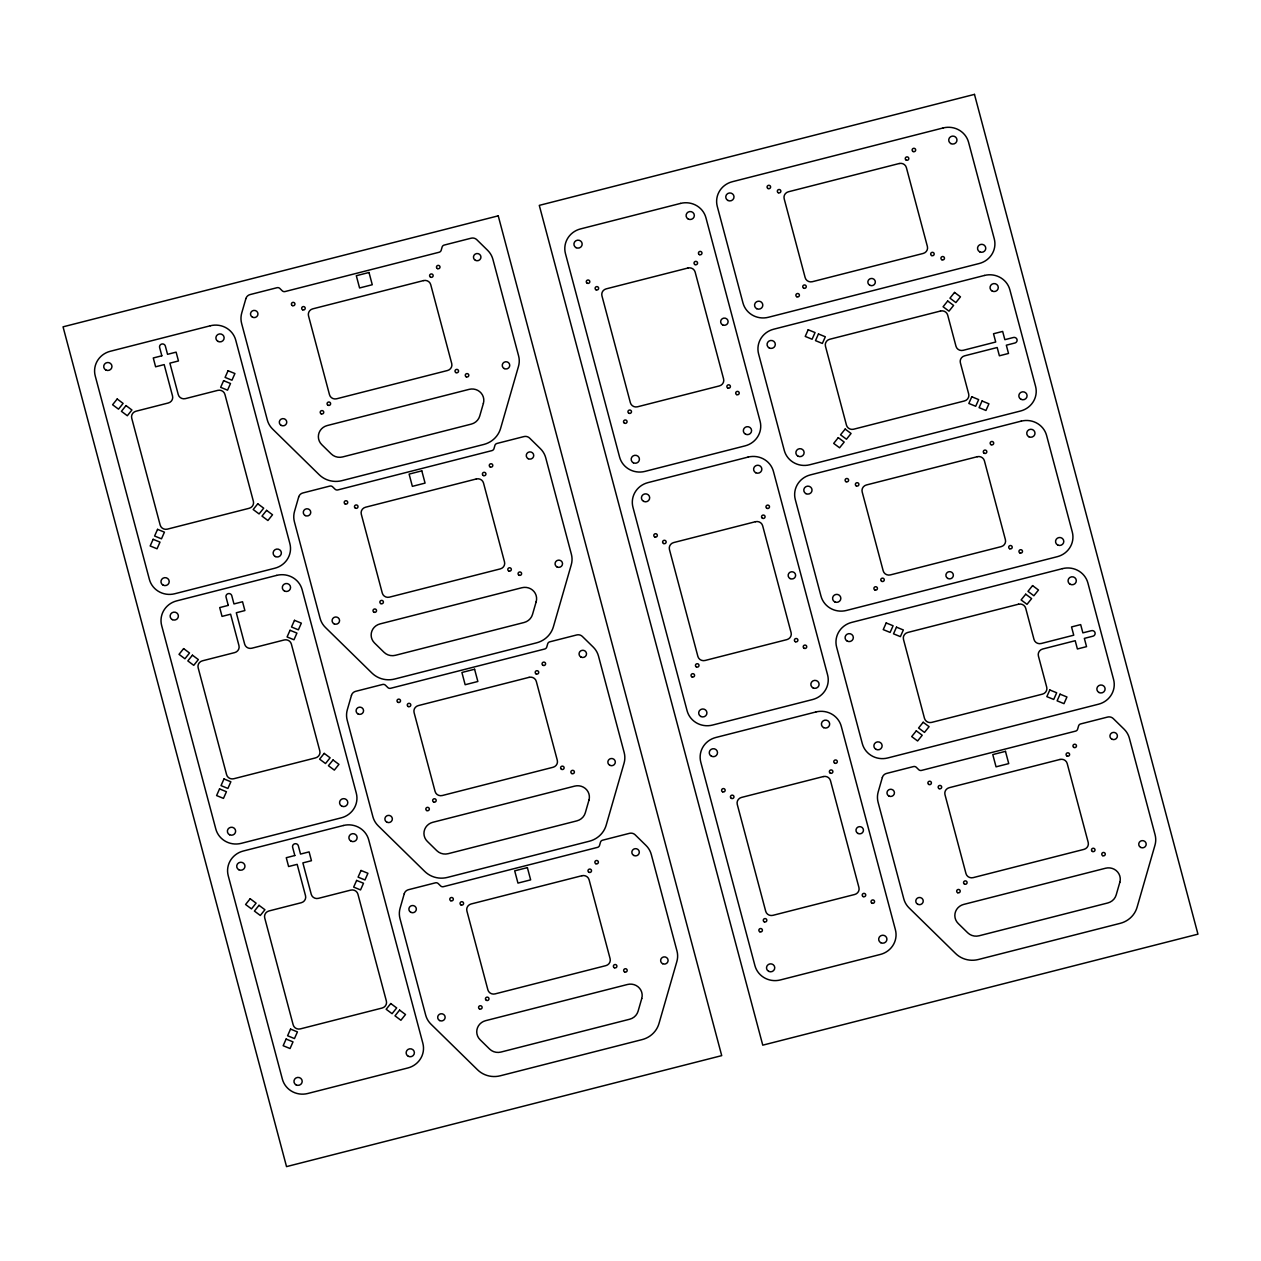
<?xml version="1.0" encoding="UTF-8"?>
<svg xmlns="http://www.w3.org/2000/svg" width="1261" height="1261" viewBox="0 0 1261 1261"><rect width="100%" height="100%" fill="white"/><g stroke="black" fill="none" stroke-linecap="round" stroke-linejoin="round"><path stroke-width="1.5" d="M245.895 298.589L241.734 313.012A20.885 20.176 -5.9 0 0 241.623 323.446L267.316 419.992A20.885 20.176 -5.9 0 0 272.612 429.055L319.159 474.688A23.596 22.793 -5.9 0 0 341.873 480.662L483.751 444.471A23.596 22.793 -5.9 0 0 500.601 428.409L518.492 366.352A20.885 20.176 -5.9 0 0 518.602 355.901L492.909 259.356A20.885 20.176 -5.9 0 0 487.613 250.309L476.8 239.7A5.895 5.69 -5.9 0 0 471.125 238.203L444.203 245.075A2.948 2.853 -5.9 0 0 442.107 247.077L441.192 250.261A2.948 2.853 -5.9 0 1 439.08 252.263L285.081 291.543A2.948 2.853 -5.9 0 1 282.228 290.802L279.847 288.454A2.948 2.853 -5.9 0 0 277.01 287.713L250.104 294.57A5.895 5.69 -5.9 0 0 245.895 298.589M298.684 496.96L294.522 511.383A20.885 20.176 -5.9 0 0 294.412 521.833L320.105 618.379A20.885 20.176 -5.9 0 0 325.417 627.442L371.948 673.059A23.596 22.793 -5.9 0 0 394.661 679.033L536.54 642.842A23.596 22.793 -5.9 0 0 553.39 626.78L571.28 564.723A20.885 20.176 -5.9 0 0 571.391 554.288L545.714 457.743A20.885 20.176 -5.9 0 0 540.402 448.68L529.588 438.071A5.895 5.69 -5.9 0 0 523.914 436.59L497.007 443.446A2.948 2.853 -5.9 0 0 494.895 445.448L493.981 448.632A2.948 2.853 -5.9 0 1 491.869 450.634L337.869 489.914A2.948 2.853 -5.9 0 1 335.032 489.173L332.636 486.841A2.948 2.853 -5.9 0 0 329.799 486.084L302.892 492.956A5.895 5.69 -5.9 0 0 298.684 496.96M351.472 695.347L347.311 709.754A20.885 20.176 -5.9 0 0 347.201 720.204L372.893 816.75A20.885 20.176 -5.9 0 0 378.205 825.813L424.736 871.43A23.596 22.793 -5.9 0 0 447.466 877.404L589.328 841.229A23.596 22.793 -5.9 0 0 606.194 825.151L624.069 763.11A20.885 20.176 -5.9 0 0 624.195 752.659L598.502 656.114A20.885 20.176 -5.9 0 0 593.19 647.051L582.377 636.458A5.895 5.69 -5.9 0 0 576.703 634.961L549.796 641.817A2.948 2.853 -5.9 0 0 547.684 643.835L546.77 647.003A2.948 2.853 -5.9 0 1 544.657 649.021L390.658 688.285A2.948 2.853 -5.9 0 1 387.821 687.544L385.44 685.212A2.948 2.853 -5.9 0 0 382.587 684.471L355.681 691.327A5.895 5.69 -5.9 0 0 351.472 695.347M483.389 403.378L479.716 416.083A11.79 11.396 -5.9 0 1 471.299 424.106L342.614 456.939A11.79 11.396 -5.9 0 1 331.249 453.944L321.728 444.613A11.79 11.396 -5.9 0 1 327.214 425.556L469.092 389.365A11.79 11.396 -5.9 0 1 483.389 403.378M404.261 893.718L400.115 908.141A20.885 20.176 -5.9 0 0 399.989 918.575L425.682 1015.121A20.885 20.176 -5.9 0 0 430.994 1024.184L477.541 1069.801A23.596 22.793 -5.9 0 0 500.254 1075.791L642.133 1039.6A23.596 22.793 -5.9 0 0 658.983 1023.538L676.873 961.481A20.885 20.176 -5.9 0 0 676.984 951.03L651.291 854.485A20.885 20.176 -5.9 0 0 645.979 845.422L635.166 834.829A5.895 5.69 -5.9 0 0 629.491 833.332L602.585 840.204A2.948 2.853 -5.9 0 0 600.472 842.206L599.558 845.374A2.948 2.853 -5.9 0 1 597.462 847.392L443.446 886.672A2.948 2.853 -5.9 0 1 440.609 885.916L438.229 883.583A2.948 2.853 -5.9 0 0 435.392 882.842L408.485 889.699A5.895 5.69 -5.9 0 0 404.261 893.718M536.177 601.749L532.505 614.454A11.79 11.396 -5.9 0 1 524.087 622.493L395.402 655.31A11.79 11.396 -5.9 0 1 384.038 652.315L374.517 642.984A11.79 11.396 -5.9 0 1 380.002 623.927L521.881 587.736A11.79 11.396 -5.9 0 1 536.177 601.749M588.966 800.12L585.309 812.825A11.79 11.396 -5.9 0 1 576.876 820.864L448.191 853.681A11.79 11.396 -5.9 0 1 436.826 850.702L427.306 841.355A11.79 11.396 -5.9 0 1 432.791 822.298L574.669 786.123A11.79 11.396 -5.9 0 1 588.966 800.12M641.754 998.507L638.098 1011.212A11.79 11.396 -5.9 0 1 629.665 1019.235L500.98 1052.052A11.79 11.396 -5.9 0 1 489.615 1049.073L480.094 1039.726A11.79 11.396 -5.9 0 1 485.58 1020.685L627.458 984.494A11.79 11.396 -5.9 0 1 641.754 998.507M882.353 777.454L878.208 791.876A20.885 20.176 -5.9 0 0 878.097 802.311L903.79 898.857A20.885 20.176 -5.9 0 0 909.086 907.92L955.633 953.537A23.596 22.793 -5.9 0 0 978.347 959.511L1120.225 923.336A23.596 22.793 -5.9 0 0 1137.075 907.274L1154.966 845.217A20.885 20.176 -5.9 0 0 1155.076 834.766L1129.383 738.221A20.885 20.176 -5.9 0 0 1124.087 729.157L1113.258 718.565A5.895 5.69 -5.9 0 0 1107.584 717.068L1080.677 723.924A2.948 2.853 -5.9 0 0 1078.565 725.942L1077.651 729.11A2.948 2.853 -5.9 0 1 1075.554 731.128L921.539 770.408A2.948 2.853 -5.9 0 1 918.702 769.651L916.321 767.318A2.948 2.853 -5.9 0 0 913.484 766.578L886.578 773.434A5.895 5.69 -5.9 0 0 882.353 777.454M1119.847 882.243L1116.19 894.932A11.79 11.396 -5.9 0 1 1107.757 902.971L979.072 935.788A11.79 11.396 -5.9 0 1 967.723 932.809L958.187 923.462A11.79 11.396 -5.9 0 1 963.688 904.421L1105.566 868.23A11.79 11.396 -5.9 0 1 1119.847 882.243M153.133 539.298L150.169 545.966L157.042 548.787L160.005 542.12L153.133 539.298M157.562 529.352L154.599 536.02L161.471 538.825L164.434 532.158L157.562 529.352M223.623 380.68L220.659 387.348L227.547 390.169L230.511 383.502L223.623 380.68M228.052 370.734L225.089 377.402L231.961 380.207L234.924 373.54L228.052 370.734M219.556 788.897L216.593 795.565L223.465 798.386L226.428 791.719L219.556 788.897M223.985 778.951L221.022 785.619L227.894 788.44L230.858 781.773L223.985 778.951M290.046 630.279L287.082 636.947L293.971 639.768L296.934 633.101L290.046 630.279M294.475 620.333L291.512 627.001L298.384 629.822L301.347 623.155L294.475 620.333M286.121 1039.048L283.158 1045.716L290.046 1048.537L293.009 1041.87L286.121 1039.048M290.55 1029.086L287.587 1035.754L294.459 1038.575L297.423 1031.908L290.55 1029.086M356.627 880.43L353.663 887.098L360.536 889.919L363.499 883.252L356.627 880.43M361.04 870.468L358.077 877.136L364.965 879.957L367.928 873.29L361.04 870.468M808.191 329.751L805.227 336.419L812.1 339.241L815.063 332.573L808.191 329.751M818.452 333.96L815.489 340.628L822.361 343.449L825.324 336.782L818.452 333.96M971.79 396.774L968.826 403.441L975.699 406.263L978.662 399.595L971.79 396.774M982.051 400.982L979.088 407.65L985.96 410.471L988.923 403.804L982.051 400.982M886.199 622.95L883.236 629.617L890.124 632.423L893.087 625.755L886.199 622.95M896.476 627.158L893.513 633.826L900.386 636.632L903.349 629.964L896.476 627.158M1049.798 689.972L1046.835 696.639L1053.723 699.445L1056.686 692.778L1049.798 689.972M1060.075 694.165L1057.112 700.832L1063.985 703.654L1066.948 696.986L1060.075 694.165M117.194 398.996L112.592 404.749L118.502 409.147L123.105 403.41L117.194 398.996M126.005 405.585L121.419 411.322L127.329 415.736L131.916 409.983L126.005 405.585M257.78 503.785L253.177 509.523L259.088 513.936L263.691 508.183L257.78 503.785M266.607 510.358L262.004 516.112L267.915 520.509L272.518 514.772L266.607 510.358M183.617 648.611L179.015 654.349L184.926 658.762L189.528 653.009L183.617 648.611M192.429 655.184L187.842 660.922L193.753 665.335L198.34 659.582L192.429 655.184M324.203 753.384L319.6 759.138L325.511 763.535L330.114 757.798L324.203 753.384M333.03 759.973L328.427 765.711L334.338 770.108L338.941 764.371L333.03 759.973M250.182 898.746L245.58 904.5L251.491 908.897L256.093 903.16L250.182 898.746M259.009 905.319L254.407 911.072L260.318 915.47L264.92 909.733L259.009 905.319M838.281 437.646L833.694 443.399L839.59 447.797L844.192 442.059L838.281 437.646M845.154 429.071L840.551 434.824L846.462 439.222L851.065 433.485L845.154 429.071M947.689 301.001L943.086 306.754L948.997 311.152L953.6 305.414L947.689 301.001M954.545 292.426L949.959 298.163L955.87 302.577L960.456 296.839L954.545 292.426M390.768 1003.535L386.165 1009.273L392.076 1013.686L396.679 1007.933L390.768 1003.535M399.595 1010.108L394.992 1015.846L400.903 1020.259L405.506 1014.506L399.595 1010.108M916.306 730.844L911.703 736.582L917.614 740.979L922.217 735.242L916.306 730.844M923.178 722.254L918.575 728.007L924.486 732.405L929.089 726.667L923.178 722.254M1025.713 594.199L1021.111 599.937L1027.021 604.334L1031.624 598.597L1025.713 594.199M1032.57 585.608L1027.983 591.362L1033.878 595.759L1038.481 590.022L1032.57 585.608M498.237 215.836L63.05 326.835L286.531 1166.614L721.718 1055.63L498.237 215.836M974.469 94.386L539.282 205.37L762.763 1045.164L1197.95 934.165L974.469 94.386M369.016 272.486L356.311 275.718L359.574 287.965L372.263 284.734L369.016 272.486M943.165 127.944L732.31 181.726A20.885 20.176 -5.9 0 0 717.273 206.394L742.965 302.939A20.885 20.176 -5.9 0 0 768.375 317.283L979.23 263.502A20.885 20.176 -5.9 0 0 994.267 238.849L968.574 142.304A20.885 20.176 -5.9 0 0 943.165 127.944M680.53 203.415L580.47 228.935A20.885 20.176 -5.9 0 0 565.448 253.587L619.577 457.034A20.885 20.176 -5.9 0 0 644.986 471.393L745.046 445.874A20.885 20.176 -5.9 0 0 760.084 421.206L705.939 217.759A20.885 20.176 -5.9 0 0 680.53 203.415M210.319 325.764L110.259 351.283A20.885 20.176 -5.9 0 0 95.237 375.951L149.381 579.398A20.885 20.176 -5.9 0 0 174.775 593.742L274.835 568.222A20.885 20.176 -5.9 0 0 289.872 543.57L235.728 340.123A20.885 20.176 -5.9 0 0 210.319 325.764M423.554 280.588L312.744 308.85A5.895 5.69 -5.9 0 0 308.504 315.817L329.499 394.725A5.895 5.69 -5.9 0 0 336.687 398.775L447.482 370.513A5.895 5.69 -5.9 0 0 451.722 363.546L430.726 284.639A5.895 5.69 -5.9 0 0 423.554 280.588M899.203 163.52L788.409 191.782A5.895 5.69 -5.9 0 0 784.169 198.749L805.164 277.656A5.895 5.69 -5.9 0 0 812.336 281.707L923.131 253.461A5.895 5.69 -5.9 0 0 927.387 246.494L906.375 167.571A5.895 5.69 -5.9 0 0 899.203 163.52M161.834 355.791L153.275 357.966L155.607 366.793L164.182 364.602L172.536 396.017A5.895 5.69 -5.9 0 1 168.296 402.984L135.967 411.228A5.895 5.69 -5.9 0 0 131.727 418.195L160.179 525.096A5.895 5.69 -5.9 0 0 167.35 529.147L249.126 508.293A5.895 5.69 -5.9 0 0 253.382 501.326L224.931 394.425A5.895 5.69 -5.9 0 0 217.759 390.374L185.43 398.618A5.895 5.69 -5.9 0 1 178.242 394.551L169.888 363.152L178.463 360.961L176.114 352.15L167.54 354.325L165.349 346.066A2.948 2.853 -5.9 0 0 161.755 344.032A2.948 2.853 -5.9 0 0 159.627 347.516L161.834 355.791M687.954 268.01L606.178 288.864A5.895 5.69 -5.9 0 0 601.938 295.831L630.374 402.732A5.895 5.69 -5.9 0 0 637.562 406.783L719.337 385.929A5.895 5.69 -5.9 0 0 723.593 378.962L695.142 272.061A5.895 5.69 -5.9 0 0 687.954 268.01M984.463 275.45L773.608 329.231A20.885 20.176 -5.9 0 0 758.586 353.884L784.279 450.429A20.885 20.176 -5.9 0 0 809.688 464.773L1020.543 411.007A20.885 20.176 -5.9 0 0 1035.565 386.339L1009.872 289.794A20.885 20.176 -5.9 0 0 984.463 275.45M940.501 311.026L829.706 339.272A5.895 5.69 -5.9 0 0 825.466 346.239L846.462 425.146A5.895 5.69 -5.9 0 0 853.65 429.213L964.444 400.951A5.895 5.69 -5.9 0 0 968.684 393.984L960.378 362.79A5.895 5.69 -5.9 0 1 964.633 355.823L997.183 347.516L999.39 355.791L1008.516 353.458L1006.325 345.199L1014.884 343.008A2.948 2.853 -5.9 0 0 1017.012 339.524A2.948 2.853 -5.9 0 0 1013.418 337.491L1004.859 339.682L1002.653 331.422L993.51 333.755L995.717 342.015L963.168 350.322A5.895 5.69 -5.9 0 1 955.98 346.255L947.689 315.077A5.895 5.69 -5.9 0 0 940.501 311.026M421.805 470.857L409.116 474.104L412.363 486.352L425.067 483.105L421.805 470.857M476.343 478.959L365.548 507.221A5.895 5.69 -5.9 0 0 361.292 514.189L382.288 593.096A5.895 5.69 -5.9 0 0 389.476 597.147L500.27 568.9A5.895 5.69 -5.9 0 0 504.51 561.933L483.515 483.01A5.895 5.69 -5.9 0 0 476.343 478.959M276.742 575.363L176.682 600.882A20.885 20.176 -5.9 0 0 161.66 625.551L215.804 828.997A20.885 20.176 -5.9 0 0 241.198 843.357L341.258 817.837A20.885 20.176 -5.9 0 0 356.296 793.169L302.151 589.722A20.885 20.176 -5.9 0 0 276.742 575.363M748.041 457.097L647.981 482.616A20.885 20.176 -5.9 0 0 632.959 507.285L687.087 710.731A20.885 20.176 -5.9 0 0 712.497 725.075L812.557 699.556A20.885 20.176 -5.9 0 0 827.594 674.903L773.45 471.456A20.885 20.176 -5.9 0 0 748.041 457.097M228.257 605.39L219.698 607.581L222.031 616.393L230.605 614.202L238.959 645.616A5.895 5.69 -5.9 0 1 234.719 652.583L202.391 660.827A5.895 5.69 -5.9 0 0 198.15 667.794L226.602 774.695A5.895 5.69 -5.9 0 0 233.774 778.746L315.549 757.893A5.895 5.69 -5.9 0 0 319.805 750.925L291.354 644.024A5.895 5.69 -5.9 0 0 284.182 639.973L251.853 648.217A5.895 5.69 -5.9 0 1 244.666 644.166L236.311 612.751L244.886 610.56L242.538 601.749L233.963 603.94L231.772 595.665A2.948 2.853 -5.9 0 0 228.178 593.647A2.948 2.853 -5.9 0 0 226.05 597.131L228.257 605.39M1021.189 421.142L810.334 474.908A20.885 20.176 -5.9 0 0 795.297 499.577L820.99 596.122A20.885 20.176 -5.9 0 0 846.399 610.466L1057.254 556.7A20.885 20.176 -5.9 0 0 1072.291 532.032L1046.598 435.486A20.885 20.176 -5.9 0 0 1021.189 421.142M977.228 456.718L866.433 484.965A5.895 5.69 -5.9 0 0 862.177 491.932L883.189 570.839A5.895 5.69 -5.9 0 0 890.361 574.906L1001.155 546.644A5.895 5.69 -5.9 0 0 1005.395 539.676L984.4 460.769A5.895 5.69 -5.9 0 0 977.228 456.718M755.465 521.707L673.689 542.561A5.895 5.69 -5.9 0 0 669.449 549.528L697.885 656.429A5.895 5.69 -5.9 0 0 705.072 660.48L786.848 639.626A5.895 5.69 -5.9 0 0 791.104 632.659L762.653 525.758A5.895 5.69 -5.9 0 0 755.465 521.707M474.593 669.244L461.904 672.476L465.151 684.723L477.856 681.492L474.593 669.244M529.131 677.33L418.337 705.593A5.895 5.69 -5.9 0 0 414.081 712.56L435.092 791.467A5.895 5.69 -5.9 0 0 442.264 795.533L553.059 767.271A5.895 5.69 -5.9 0 0 557.299 760.304L536.303 681.397A5.895 5.69 -5.9 0 0 529.131 677.33M1062.487 568.632L851.632 622.414A20.885 20.176 -5.9 0 0 836.61 647.066L862.303 743.612A20.885 20.176 -5.9 0 0 887.712 757.971L1098.567 704.19A20.885 20.176 -5.9 0 0 1113.589 679.521L1087.896 582.976A20.885 20.176 -5.9 0 0 1062.487 568.632M1018.525 604.208L907.731 632.47A5.895 5.69 -5.9 0 0 903.491 639.437L924.486 718.344A5.895 5.69 -5.9 0 0 931.658 722.395L1042.469 694.133A5.895 5.69 -5.9 0 0 1046.709 687.166L1038.402 655.988A5.895 5.69 -5.9 0 1 1042.658 649.021L1075.207 640.714L1077.398 648.974L1086.541 646.641L1084.35 638.381L1092.909 636.19A2.948 2.853 -5.9 0 0 1095.037 632.707A2.948 2.853 -5.9 0 0 1091.443 630.689L1082.868 632.864L1080.677 624.605L1071.535 626.938L1073.742 635.197L1041.192 643.504A5.895 5.69 -5.9 0 1 1034.004 639.453L1025.713 608.259A5.895 5.69 -5.9 0 0 1018.525 604.208M343.307 825.514L243.247 851.033A20.885 20.176 -5.9 0 0 228.225 875.701L282.369 1079.148A20.885 20.176 -5.9 0 0 307.779 1093.492L407.839 1067.972A20.885 20.176 -5.9 0 0 422.861 1043.304L368.716 839.858A20.885 20.176 -5.9 0 0 343.307 825.514M815.867 711.976L715.807 737.496A20.885 20.176 -5.9 0 0 700.785 762.148L754.913 965.595A20.885 20.176 -5.9 0 0 780.323 979.955L880.383 954.435A20.885 20.176 -5.9 0 0 895.405 929.767L841.276 726.32A20.885 20.176 -5.9 0 0 815.867 711.976M294.822 855.525L286.263 857.716L288.596 866.528L297.17 864.352L305.525 895.751A5.895 5.69 -5.9 0 1 301.284 902.718L268.956 910.962A5.895 5.69 -5.9 0 0 264.715 917.929L293.167 1024.846A5.895 5.69 -5.9 0 0 300.339 1028.897L382.13 1008.028A5.895 5.69 -5.9 0 0 386.37 1001.061L357.919 894.159A5.895 5.69 -5.9 0 0 350.747 890.108L318.418 898.352A5.895 5.69 -5.9 0 1 311.246 894.301L302.876 862.887L311.451 860.711L309.103 851.884L300.528 854.075L298.337 845.816A2.948 2.853 -5.9 0 0 294.743 843.782A2.948 2.853 -5.9 0 0 292.631 847.266L294.822 855.525M823.291 776.571L741.515 797.425A5.895 5.69 -5.9 0 0 737.259 804.392L765.711 911.293A5.895 5.69 -5.9 0 0 772.898 915.344L854.674 894.49A5.895 5.69 -5.9 0 0 858.93 887.523L830.479 780.622A5.895 5.69 -5.9 0 0 823.291 776.571M527.382 867.615L514.693 870.847L517.956 883.094L530.645 879.863L527.382 867.615M1005.474 751.351L992.785 754.582L996.048 766.83L1008.737 763.599L1005.474 751.351M581.92 875.717L471.125 903.979A5.895 5.69 -5.9 0 0 466.885 910.946L487.881 989.853A5.895 5.69 -5.9 0 0 495.053 993.904L605.847 965.642A5.895 5.69 -5.9 0 0 610.103 958.675L589.092 879.768A5.895 5.69 -5.9 0 0 581.92 875.717M1060.012 759.453L949.218 787.699A5.895 5.69 -5.9 0 0 944.978 794.666L965.973 873.589A5.895 5.69 -5.9 0 0 973.145 877.64L1083.94 849.378A5.895 5.69 -5.9 0 0 1088.196 842.411L1067.2 763.504A5.895 5.69 -5.9 0 0 1060.012 759.453M281.282 425.43A3.751 3.625 -5.9 0 0 286.767 422.072A3.751 3.625 -5.9 0 0 281.045 419.172A3.751 3.625 -5.9 0 0 281.282 425.43M475.444 260.349A3.751 3.625 -5.9 0 0 480.945 256.976A3.751 3.625 -5.9 0 0 475.208 254.091A3.751 3.625 -5.9 0 0 475.444 260.349M252.484 317.205A3.751 3.625 -5.9 0 0 257.969 313.847A3.751 3.625 -5.9 0 0 252.247 310.947A3.751 3.625 -5.9 0 0 252.484 317.205M504.242 368.575A3.751 3.625 -5.9 0 0 509.743 365.201A3.751 3.625 -5.9 0 0 504.006 362.301A3.751 3.625 -5.9 0 0 504.242 368.575M466.223 376.818A1.765 1.702 -5.9 0 0 468.808 375.211A1.765 1.702 -5.9 0 0 466.113 373.855A1.765 1.702 -5.9 0 0 466.223 376.818M455.946 372.61A1.765 1.702 -5.9 0 0 458.547 371.018A1.765 1.702 -5.9 0 0 455.836 369.646A1.765 1.702 -5.9 0 0 455.946 372.61M430.553 277.168A1.765 1.702 -5.9 0 0 433.154 275.576A1.765 1.702 -5.9 0 0 430.442 274.204A1.765 1.702 -5.9 0 0 430.553 277.168M437.425 268.593A1.765 1.702 -5.9 0 0 440.01 267.001A1.765 1.702 -5.9 0 0 437.315 265.63A1.765 1.702 -5.9 0 0 437.425 268.593M292.347 305.588A1.765 1.702 -5.9 0 0 294.948 303.996A1.765 1.702 -5.9 0 0 292.237 302.624A1.765 1.702 -5.9 0 0 292.347 305.588M302.624 309.796A1.765 1.702 -5.9 0 0 305.225 308.204A1.765 1.702 -5.9 0 0 302.514 306.833A1.765 1.702 -5.9 0 0 302.624 309.796M321.161 413.813A1.765 1.702 -5.9 0 0 323.746 412.221A1.765 1.702 -5.9 0 0 321.035 410.85A1.765 1.702 -5.9 0 0 321.161 413.813M328.018 405.238A1.765 1.702 -5.9 0 0 330.618 403.646A1.765 1.702 -5.9 0 0 327.907 402.275A1.765 1.702 -5.9 0 0 328.018 405.238M380.806 603.609A1.765 1.702 -5.9 0 0 383.407 602.017A1.765 1.702 -5.9 0 0 380.696 600.646A1.765 1.702 -5.9 0 0 380.806 603.609M373.95 612.184A1.765 1.702 -5.9 0 0 376.535 610.592A1.765 1.702 -5.9 0 0 373.839 609.221A1.765 1.702 -5.9 0 0 373.95 612.184M355.413 508.167A1.765 1.702 -5.9 0 0 358.014 506.575A1.765 1.702 -5.9 0 0 355.303 505.204A1.765 1.702 -5.9 0 0 355.413 508.167M345.151 503.959A1.765 1.702 -5.9 0 0 347.737 502.367A1.765 1.702 -5.9 0 0 345.025 500.995A1.765 1.702 -5.9 0 0 345.151 503.959M490.214 466.964A1.765 1.702 -5.9 0 0 492.799 465.372A1.765 1.702 -5.9 0 0 490.103 464.001A1.765 1.702 -5.9 0 0 490.214 466.964M483.341 475.539A1.765 1.702 -5.9 0 0 485.942 473.947A1.765 1.702 -5.9 0 0 483.231 472.576A1.765 1.702 -5.9 0 0 483.341 475.539M508.75 570.981A1.765 1.702 -5.9 0 0 511.335 569.389A1.765 1.702 -5.9 0 0 508.624 568.017A1.765 1.702 -5.9 0 0 508.75 570.981M519.012 575.189A1.765 1.702 -5.9 0 0 521.613 573.597A1.765 1.702 -5.9 0 0 518.901 572.226A1.765 1.702 -5.9 0 0 519.012 575.189M557.031 566.946A3.751 3.625 -5.9 0 0 562.532 563.572A3.751 3.625 -5.9 0 0 556.795 560.688A3.751 3.625 -5.9 0 0 557.031 566.946M305.272 515.591A3.751 3.625 -5.9 0 0 310.758 512.218A3.751 3.625 -5.9 0 0 305.036 509.318A3.751 3.625 -5.9 0 0 305.272 515.591M528.233 458.72A3.751 3.625 -5.9 0 0 533.734 455.347A3.751 3.625 -5.9 0 0 527.996 452.463A3.751 3.625 -5.9 0 0 528.233 458.72M334.07 623.817A3.751 3.625 -5.9 0 0 339.572 620.444A3.751 3.625 -5.9 0 0 333.834 617.543A3.751 3.625 -5.9 0 0 334.07 623.817M433.611 801.98A1.765 1.702 -5.9 0 0 436.196 800.388A1.765 1.702 -5.9 0 0 433.485 799.017A1.765 1.702 -5.9 0 0 433.611 801.98M426.738 810.555A1.765 1.702 -5.9 0 0 429.339 808.963A1.765 1.702 -5.9 0 0 426.628 807.607A1.765 1.702 -5.9 0 0 426.738 810.555M408.201 706.538A1.765 1.702 -5.9 0 0 410.802 704.946A1.765 1.702 -5.9 0 0 408.091 703.591A1.765 1.702 -5.9 0 0 408.201 706.538M397.94 702.33A1.765 1.702 -5.9 0 0 400.525 700.738A1.765 1.702 -5.9 0 0 397.83 699.382A1.765 1.702 -5.9 0 0 397.94 702.33M543.002 665.335A1.765 1.702 -5.9 0 0 545.603 663.743A1.765 1.702 -5.9 0 0 542.892 662.372A1.765 1.702 -5.9 0 0 543.002 665.335M536.13 673.91A1.765 1.702 -5.9 0 0 538.731 672.318A1.765 1.702 -5.9 0 0 536.02 670.962A1.765 1.702 -5.9 0 0 536.13 673.91M561.539 769.352A1.765 1.702 -5.9 0 0 564.124 767.76A1.765 1.702 -5.9 0 0 561.413 766.404A1.765 1.702 -5.9 0 0 561.539 769.352M571.8 773.56A1.765 1.702 -5.9 0 0 574.401 771.968A1.765 1.702 -5.9 0 0 571.69 770.597A1.765 1.702 -5.9 0 0 571.8 773.56M609.835 765.317A3.751 3.625 -5.9 0 0 615.321 761.959A3.751 3.625 -5.9 0 0 609.583 759.059A3.751 3.625 -5.9 0 0 609.835 765.317M358.061 713.962A3.751 3.625 -5.9 0 0 363.562 710.589A3.751 3.625 -5.9 0 0 357.825 707.705A3.751 3.625 -5.9 0 0 358.061 713.962M581.022 657.091A3.751 3.625 -5.9 0 0 586.523 653.734A3.751 3.625 -5.9 0 0 580.785 650.834A3.751 3.625 -5.9 0 0 581.022 657.091M386.859 822.188A3.751 3.625 -5.9 0 0 392.36 818.815A3.751 3.625 -5.9 0 0 386.623 815.93A3.751 3.625 -5.9 0 0 386.859 822.188M486.399 1000.351A1.765 1.702 -5.9 0 0 488.984 998.759A1.765 1.702 -5.9 0 0 486.273 997.404A1.765 1.702 -5.9 0 0 486.399 1000.351M479.527 1008.942A1.765 1.702 -5.9 0 0 482.128 1007.35A1.765 1.702 -5.9 0 0 479.416 1005.979A1.765 1.702 -5.9 0 0 479.527 1008.942M460.99 904.925A1.765 1.702 -5.9 0 0 463.591 903.333A1.765 1.702 -5.9 0 0 460.88 901.962A1.765 1.702 -5.9 0 0 460.99 904.925M450.729 900.717A1.765 1.702 -5.9 0 0 453.329 899.125A1.765 1.702 -5.9 0 0 450.618 897.753A1.765 1.702 -5.9 0 0 450.729 900.717M595.791 863.706A1.765 1.702 -5.9 0 0 598.392 862.114A1.765 1.702 -5.9 0 0 595.681 860.759A1.765 1.702 -5.9 0 0 595.791 863.706M588.934 872.297A1.765 1.702 -5.9 0 0 591.519 870.705A1.765 1.702 -5.9 0 0 588.808 869.333A1.765 1.702 -5.9 0 0 588.934 872.297M614.328 967.739A1.765 1.702 -5.9 0 0 616.913 966.131A1.765 1.702 -5.9 0 0 614.217 964.775A1.765 1.702 -5.9 0 0 614.328 967.739M624.589 971.932A1.765 1.702 -5.9 0 0 627.19 970.34A1.765 1.702 -5.9 0 0 624.479 968.984A1.765 1.702 -5.9 0 0 624.589 971.932M662.624 963.703A3.751 3.625 -5.9 0 0 668.109 960.33A3.751 3.625 -5.9 0 0 662.372 957.43A3.751 3.625 -5.9 0 0 662.624 963.703M410.85 912.333A3.751 3.625 -5.9 0 0 416.351 908.96A3.751 3.625 -5.9 0 0 410.613 906.076A3.751 3.625 -5.9 0 0 410.85 912.333M633.826 855.478A3.751 3.625 -5.9 0 0 639.311 852.105A3.751 3.625 -5.9 0 0 633.574 849.205A3.751 3.625 -5.9 0 0 633.826 855.478M439.648 1020.559A3.751 3.625 -5.9 0 0 445.149 1017.186A3.751 3.625 -5.9 0 0 439.411 1014.301A3.751 3.625 -5.9 0 0 439.648 1020.559M218.074 341.432A4.13 3.988 -5.9 0 0 224.143 337.712A4.13 3.988 -5.9 0 0 217.822 334.528A4.13 3.988 -5.9 0 0 218.074 341.432M105.908 370.04A4.13 3.988 -5.9 0 0 111.961 366.32A4.13 3.988 -5.9 0 0 105.64 363.136A4.13 3.988 -5.9 0 0 105.908 370.04M275.324 556.558A4.13 3.988 -5.9 0 0 281.376 552.838A4.13 3.988 -5.9 0 0 275.071 549.654A4.13 3.988 -5.9 0 0 275.324 556.558M163.158 585.167A4.13 3.988 -5.9 0 0 169.21 581.447A4.13 3.988 -5.9 0 0 162.89 578.263A4.13 3.988 -5.9 0 0 163.158 585.167M229.581 834.766A4.13 3.988 -5.9 0 0 235.634 831.046A4.13 3.988 -5.9 0 0 229.313 827.862A4.13 3.988 -5.9 0 0 229.581 834.766M341.747 806.157A4.13 3.988 -5.9 0 0 347.8 802.437A4.13 3.988 -5.9 0 0 341.495 799.253A4.13 3.988 -5.9 0 0 341.747 806.157M172.331 619.64A4.13 3.988 -5.9 0 0 178.384 615.92A4.13 3.988 -5.9 0 0 172.063 612.736A4.13 3.988 -5.9 0 0 172.331 619.64M284.497 591.031A4.13 3.988 -5.9 0 0 290.566 587.311A4.13 3.988 -5.9 0 0 284.245 584.127A4.13 3.988 -5.9 0 0 284.497 591.031M296.146 1084.917A4.13 3.988 -5.9 0 0 302.199 1081.197A4.13 3.988 -5.9 0 0 295.894 1078.013A4.13 3.988 -5.9 0 0 296.146 1084.917M408.328 1056.308A4.13 3.988 -5.9 0 0 414.38 1052.588A4.13 3.988 -5.9 0 0 408.06 1049.404A4.13 3.988 -5.9 0 0 408.328 1056.308M238.896 869.775A4.13 3.988 -5.9 0 0 244.965 866.071A4.13 3.988 -5.9 0 0 238.644 862.871A4.13 3.988 -5.9 0 0 238.896 869.775M351.078 841.182A4.13 3.988 -5.9 0 0 357.131 837.462A4.13 3.988 -5.9 0 0 350.81 834.278A4.13 3.988 -5.9 0 0 351.078 841.182M979.718 251.837A4.13 3.988 -5.9 0 0 985.771 248.118A4.13 3.988 -5.9 0 0 979.466 244.933A4.13 3.988 -5.9 0 0 979.718 251.837M950.92 143.612A4.13 3.988 -5.9 0 0 956.973 139.892A4.13 3.988 -5.9 0 0 950.652 136.708A4.13 3.988 -5.9 0 0 950.92 143.612M756.758 308.709A4.13 3.988 -5.9 0 0 762.81 304.989A4.13 3.988 -5.9 0 0 756.49 301.805A4.13 3.988 -5.9 0 0 756.758 308.709M727.96 200.483A4.13 3.988 -5.9 0 0 734.012 196.763A4.13 3.988 -5.9 0 0 727.692 193.579A4.13 3.988 -5.9 0 0 727.96 200.483M906.218 160.1A1.765 1.702 -5.9 0 0 908.803 158.508A1.765 1.702 -5.9 0 0 906.092 157.136A1.765 1.702 -5.9 0 0 906.218 160.1M913.074 151.525A1.765 1.702 -5.9 0 0 915.675 149.933A1.765 1.702 -5.9 0 0 912.964 148.562A1.765 1.702 -5.9 0 0 913.074 151.525M931.611 255.542A1.765 1.702 -5.9 0 0 934.196 253.95A1.765 1.702 -5.9 0 0 931.501 252.578A1.765 1.702 -5.9 0 0 931.611 255.542M941.872 259.75A1.765 1.702 -5.9 0 0 944.473 258.158A1.765 1.702 -5.9 0 0 941.762 256.787A1.765 1.702 -5.9 0 0 941.872 259.75M796.81 296.745A1.765 1.702 -5.9 0 0 799.411 295.153A1.765 1.702 -5.9 0 0 796.7 293.781A1.765 1.702 -5.9 0 0 796.81 296.745M803.683 288.17A1.765 1.702 -5.9 0 0 806.268 286.578A1.765 1.702 -5.9 0 0 803.572 285.207A1.765 1.702 -5.9 0 0 803.683 288.17M778.273 192.728A1.765 1.702 -5.9 0 0 780.874 191.136A1.765 1.702 -5.9 0 0 778.163 189.765A1.765 1.702 -5.9 0 0 778.273 192.728M768.012 188.519A1.765 1.702 -5.9 0 0 770.613 186.927A1.765 1.702 -5.9 0 0 767.902 185.556A1.765 1.702 -5.9 0 0 768.012 188.519M869.838 285.285A3.751 3.625 -5.9 0 0 875.339 281.912A3.751 3.625 -5.9 0 0 869.601 279.012A3.751 3.625 -5.9 0 0 869.838 285.285M769.257 347.973A4.13 3.988 -5.9 0 0 775.31 344.253A4.13 3.988 -5.9 0 0 768.989 341.069A4.13 3.988 -5.9 0 0 769.257 347.973M798.055 456.198A4.13 3.988 -5.9 0 0 804.124 452.478A4.13 3.988 -5.9 0 0 797.803 449.294A4.13 3.988 -5.9 0 0 798.055 456.198M992.234 291.102A4.13 3.988 -5.9 0 0 998.286 287.398A4.13 3.988 -5.9 0 0 991.966 284.198A4.13 3.988 -5.9 0 0 992.234 291.102M1021.032 399.327A4.13 3.988 -5.9 0 0 1027.084 395.623A4.13 3.988 -5.9 0 0 1020.764 392.423A4.13 3.988 -5.9 0 0 1021.032 399.327M1099.056 692.525A4.13 3.988 -5.9 0 0 1105.109 688.805A4.13 3.988 -5.9 0 0 1098.788 685.621A4.13 3.988 -5.9 0 0 1099.056 692.525M1070.242 584.3A4.13 3.988 -5.9 0 0 1076.311 580.58A4.13 3.988 -5.9 0 0 1069.99 577.396A4.13 3.988 -5.9 0 0 1070.242 584.3M876.08 749.381A4.13 3.988 -5.9 0 0 882.133 745.677A4.13 3.988 -5.9 0 0 875.812 742.477A4.13 3.988 -5.9 0 0 876.08 749.381M847.282 641.155A4.13 3.988 -5.9 0 0 853.334 637.451A4.13 3.988 -5.9 0 0 847.014 634.251A4.13 3.988 -5.9 0 0 847.282 641.155M947.862 578.468A3.751 3.625 -5.9 0 0 953.363 575.095A3.751 3.625 -5.9 0 0 947.626 572.21A3.751 3.625 -5.9 0 0 947.862 578.468M846.036 481.702A1.765 1.702 -5.9 0 0 848.621 480.11A1.765 1.702 -5.9 0 0 845.926 478.754A1.765 1.702 -5.9 0 0 846.036 481.702M856.298 485.911A1.765 1.702 -5.9 0 0 858.899 484.319A1.765 1.702 -5.9 0 0 856.187 482.963A1.765 1.702 -5.9 0 0 856.298 485.911M881.707 581.353A1.765 1.702 -5.9 0 0 884.292 579.761A1.765 1.702 -5.9 0 0 881.581 578.405A1.765 1.702 -5.9 0 0 881.707 581.353M874.835 589.927A1.765 1.702 -5.9 0 0 877.435 588.335A1.765 1.702 -5.9 0 0 874.724 586.98A1.765 1.702 -5.9 0 0 874.835 589.927M1019.897 552.933A1.765 1.702 -5.9 0 0 1022.498 551.341A1.765 1.702 -5.9 0 0 1019.786 549.969A1.765 1.702 -5.9 0 0 1019.897 552.933M1009.635 548.724A1.765 1.702 -5.9 0 0 1012.22 547.132A1.765 1.702 -5.9 0 0 1009.509 545.777A1.765 1.702 -5.9 0 0 1009.635 548.724M991.099 444.707A1.765 1.702 -5.9 0 0 993.7 443.115A1.765 1.702 -5.9 0 0 990.988 441.744A1.765 1.702 -5.9 0 0 991.099 444.707M984.226 453.282A1.765 1.702 -5.9 0 0 986.827 451.69A1.765 1.702 -5.9 0 0 984.116 450.335A1.765 1.702 -5.9 0 0 984.226 453.282M805.984 493.666A4.13 3.988 -5.9 0 0 812.037 489.946A4.13 3.988 -5.9 0 0 805.716 486.762A4.13 3.988 -5.9 0 0 805.984 493.666M834.782 601.891A4.13 3.988 -5.9 0 0 840.835 598.171A4.13 3.988 -5.9 0 0 834.514 594.987A4.13 3.988 -5.9 0 0 834.782 601.891M1028.944 436.795A4.13 3.988 -5.9 0 0 1034.997 433.09A4.13 3.988 -5.9 0 0 1028.677 429.891A4.13 3.988 -5.9 0 0 1028.944 436.795M1057.743 545.02A4.13 3.988 -5.9 0 0 1063.795 541.316A4.13 3.988 -5.9 0 0 1057.475 538.116A4.13 3.988 -5.9 0 0 1057.743 545.02M964.492 884.087A1.765 1.702 -5.9 0 0 967.092 882.495A1.765 1.702 -5.9 0 0 964.381 881.14A1.765 1.702 -5.9 0 0 964.492 884.087M957.619 892.678A1.765 1.702 -5.9 0 0 960.22 891.086A1.765 1.702 -5.9 0 0 957.509 889.714A1.765 1.702 -5.9 0 0 957.619 892.678M939.098 788.645A1.765 1.702 -5.9 0 0 941.683 787.053A1.765 1.702 -5.9 0 0 938.972 785.698A1.765 1.702 -5.9 0 0 939.098 788.645M928.821 784.452A1.765 1.702 -5.9 0 0 931.422 782.86A1.765 1.702 -5.9 0 0 928.711 781.489A1.765 1.702 -5.9 0 0 928.821 784.452M1073.883 747.442A1.765 1.702 -5.9 0 0 1076.484 745.85A1.765 1.702 -5.9 0 0 1073.773 744.494A1.765 1.702 -5.9 0 0 1073.883 747.442M1067.027 756.033A1.765 1.702 -5.9 0 0 1069.612 754.425A1.765 1.702 -5.9 0 0 1066.916 753.069A1.765 1.702 -5.9 0 0 1067.027 756.033M1092.42 851.459A1.765 1.702 -5.9 0 0 1095.021 849.867A1.765 1.702 -5.9 0 0 1092.31 848.511A1.765 1.702 -5.9 0 0 1092.42 851.459M1102.697 855.667A1.765 1.702 -5.9 0 0 1105.282 854.075A1.765 1.702 -5.9 0 0 1102.571 852.72A1.765 1.702 -5.9 0 0 1102.697 855.667M1140.716 847.439A3.751 3.625 -5.9 0 0 1146.202 844.066A3.751 3.625 -5.9 0 0 1140.48 841.166A3.751 3.625 -5.9 0 0 1140.716 847.439M888.958 796.069A3.751 3.625 -5.9 0 0 894.443 792.696A3.751 3.625 -5.9 0 0 888.706 789.812A3.751 3.625 -5.9 0 0 888.958 796.069M1111.918 739.214A3.751 3.625 -5.9 0 0 1117.404 735.841A3.751 3.625 -5.9 0 0 1111.682 732.94A3.751 3.625 -5.9 0 0 1111.918 739.214M917.756 904.295A3.751 3.625 -5.9 0 0 923.241 900.921A3.751 3.625 -5.9 0 0 917.504 898.037A3.751 3.625 -5.9 0 0 917.756 904.295M722.632 324.897A3.751 3.625 -5.9 0 0 728.117 321.523A3.751 3.625 -5.9 0 0 722.38 318.639A3.751 3.625 -5.9 0 0 722.632 324.897M624.479 423.207A1.765 1.702 -5.9 0 0 627.064 421.615A1.765 1.702 -5.9 0 0 624.353 420.244A1.765 1.702 -5.9 0 0 624.479 423.207M628.892 413.245A1.765 1.702 -5.9 0 0 631.493 411.653A1.765 1.702 -5.9 0 0 628.782 410.282A1.765 1.702 -5.9 0 0 628.892 413.245M727.818 388.025A1.765 1.702 -5.9 0 0 730.403 386.433A1.765 1.702 -5.9 0 0 727.707 385.062A1.765 1.702 -5.9 0 0 727.818 388.025M736.645 394.598A1.765 1.702 -5.9 0 0 739.23 393.006A1.765 1.702 -5.9 0 0 736.519 391.635A1.765 1.702 -5.9 0 0 736.645 394.598M699.398 254.627A1.765 1.702 -5.9 0 0 701.983 253.035A1.765 1.702 -5.9 0 0 699.272 251.664A1.765 1.702 -5.9 0 0 699.398 254.627M694.969 264.589A1.765 1.702 -5.9 0 0 697.569 262.997A1.765 1.702 -5.9 0 0 694.858 261.626A1.765 1.702 -5.9 0 0 694.969 264.589M587.232 283.236A1.765 1.702 -5.9 0 0 589.817 281.644A1.765 1.702 -5.9 0 0 587.106 280.273A1.765 1.702 -5.9 0 0 587.232 283.236M596.043 289.809A1.765 1.702 -5.9 0 0 598.644 288.217A1.765 1.702 -5.9 0 0 595.933 286.862A1.765 1.702 -5.9 0 0 596.043 289.809M633.369 462.803A4.13 3.988 -5.9 0 0 639.422 459.099A4.13 3.988 -5.9 0 0 633.101 455.899A4.13 3.988 -5.9 0 0 633.369 462.803M745.535 434.194A4.13 3.988 -5.9 0 0 751.588 430.49A4.13 3.988 -5.9 0 0 745.267 427.29A4.13 3.988 -5.9 0 0 745.535 434.194M576.119 247.676A4.13 3.988 -5.9 0 0 582.172 243.956A4.13 3.988 -5.9 0 0 575.851 240.772A4.13 3.988 -5.9 0 0 576.119 247.676M688.285 219.067A4.13 3.988 -5.9 0 0 694.338 215.363A4.13 3.988 -5.9 0 0 688.017 212.163A4.13 3.988 -5.9 0 0 688.285 219.067M755.796 472.765A4.13 3.988 -5.9 0 0 761.849 469.045A4.13 3.988 -5.9 0 0 755.528 465.861A4.13 3.988 -5.9 0 0 755.796 472.765M643.63 501.374A4.13 3.988 -5.9 0 0 649.683 497.654A4.13 3.988 -5.9 0 0 643.362 494.47A4.13 3.988 -5.9 0 0 643.63 501.374M813.046 687.891A4.13 3.988 -5.9 0 0 819.098 684.171A4.13 3.988 -5.9 0 0 812.778 680.987A4.13 3.988 -5.9 0 0 813.046 687.891M700.88 716.5A4.13 3.988 -5.9 0 0 706.932 712.78A4.13 3.988 -5.9 0 0 700.612 709.596A4.13 3.988 -5.9 0 0 700.88 716.5M663.554 543.507A1.765 1.702 -5.9 0 0 666.155 541.915A1.765 1.702 -5.9 0 0 663.444 540.543A1.765 1.702 -5.9 0 0 663.554 543.507M654.743 536.934A1.765 1.702 -5.9 0 0 657.328 535.342A1.765 1.702 -5.9 0 0 654.617 533.97A1.765 1.702 -5.9 0 0 654.743 536.934M762.479 518.271A1.765 1.702 -5.9 0 0 765.08 516.679A1.765 1.702 -5.9 0 0 762.369 515.323A1.765 1.702 -5.9 0 0 762.479 518.271M766.909 508.325A1.765 1.702 -5.9 0 0 769.494 506.733A1.765 1.702 -5.9 0 0 766.783 505.362A1.765 1.702 -5.9 0 0 766.909 508.325M804.155 648.296A1.765 1.702 -5.9 0 0 806.741 646.704A1.765 1.702 -5.9 0 0 804.045 645.333A1.765 1.702 -5.9 0 0 804.155 648.296M795.328 641.707A1.765 1.702 -5.9 0 0 797.914 640.115A1.765 1.702 -5.9 0 0 795.218 638.76A1.765 1.702 -5.9 0 0 795.328 641.707M696.403 666.943A1.765 1.702 -5.9 0 0 699.004 665.351A1.765 1.702 -5.9 0 0 696.293 663.98A1.765 1.702 -5.9 0 0 696.403 666.943M691.99 676.905A1.765 1.702 -5.9 0 0 694.575 675.297A1.765 1.702 -5.9 0 0 691.863 673.941A1.765 1.702 -5.9 0 0 691.99 676.905M790.143 578.594A3.751 3.625 -5.9 0 0 795.628 575.221A3.751 3.625 -5.9 0 0 789.89 572.321A3.751 3.625 -5.9 0 0 790.143 578.594M823.622 727.629A4.13 3.988 -5.9 0 0 829.675 723.909A4.13 3.988 -5.9 0 0 823.354 720.725A4.13 3.988 -5.9 0 0 823.622 727.629M711.456 756.237A4.13 3.988 -5.9 0 0 717.509 752.518A4.13 3.988 -5.9 0 0 711.188 749.333A4.13 3.988 -5.9 0 0 711.456 756.237M880.872 942.755A4.13 3.988 -5.9 0 0 886.924 939.035A4.13 3.988 -5.9 0 0 880.604 935.851A4.13 3.988 -5.9 0 0 880.872 942.755M768.706 971.364A4.13 3.988 -5.9 0 0 774.758 967.644A4.13 3.988 -5.9 0 0 768.438 964.46A4.13 3.988 -5.9 0 0 768.706 971.364M731.38 798.371A1.765 1.702 -5.9 0 0 733.981 796.779A1.765 1.702 -5.9 0 0 731.27 795.407A1.765 1.702 -5.9 0 0 731.38 798.371M722.553 791.798A1.765 1.702 -5.9 0 0 725.154 790.206A1.765 1.702 -5.9 0 0 722.443 788.834A1.765 1.702 -5.9 0 0 722.553 791.798M830.305 773.151A1.765 1.702 -5.9 0 0 832.89 771.559A1.765 1.702 -5.9 0 0 830.195 770.187A1.765 1.702 -5.9 0 0 830.305 773.151M834.735 763.189A1.765 1.702 -5.9 0 0 837.32 761.597A1.765 1.702 -5.9 0 0 834.609 760.225A1.765 1.702 -5.9 0 0 834.735 763.189M871.981 903.16A1.765 1.702 -5.9 0 0 874.567 901.568A1.765 1.702 -5.9 0 0 871.855 900.196A1.765 1.702 -5.9 0 0 871.981 903.16M863.154 896.587A1.765 1.702 -5.9 0 0 865.74 894.979A1.765 1.702 -5.9 0 0 863.044 893.623A1.765 1.702 -5.9 0 0 863.154 896.587M764.229 921.807A1.765 1.702 -5.9 0 0 766.83 920.215A1.765 1.702 -5.9 0 0 764.119 918.843A1.765 1.702 -5.9 0 0 764.229 921.807M759.816 931.769A1.765 1.702 -5.9 0 0 762.401 930.177A1.765 1.702 -5.9 0 0 759.689 928.805A1.765 1.702 -5.9 0 0 759.816 931.769M857.969 833.458A3.751 3.625 -5.9 0 0 863.454 830.085A3.751 3.625 -5.9 0 0 857.716 827.2A3.751 3.625 -5.9 0 0 857.969 833.458"/></g></svg>
